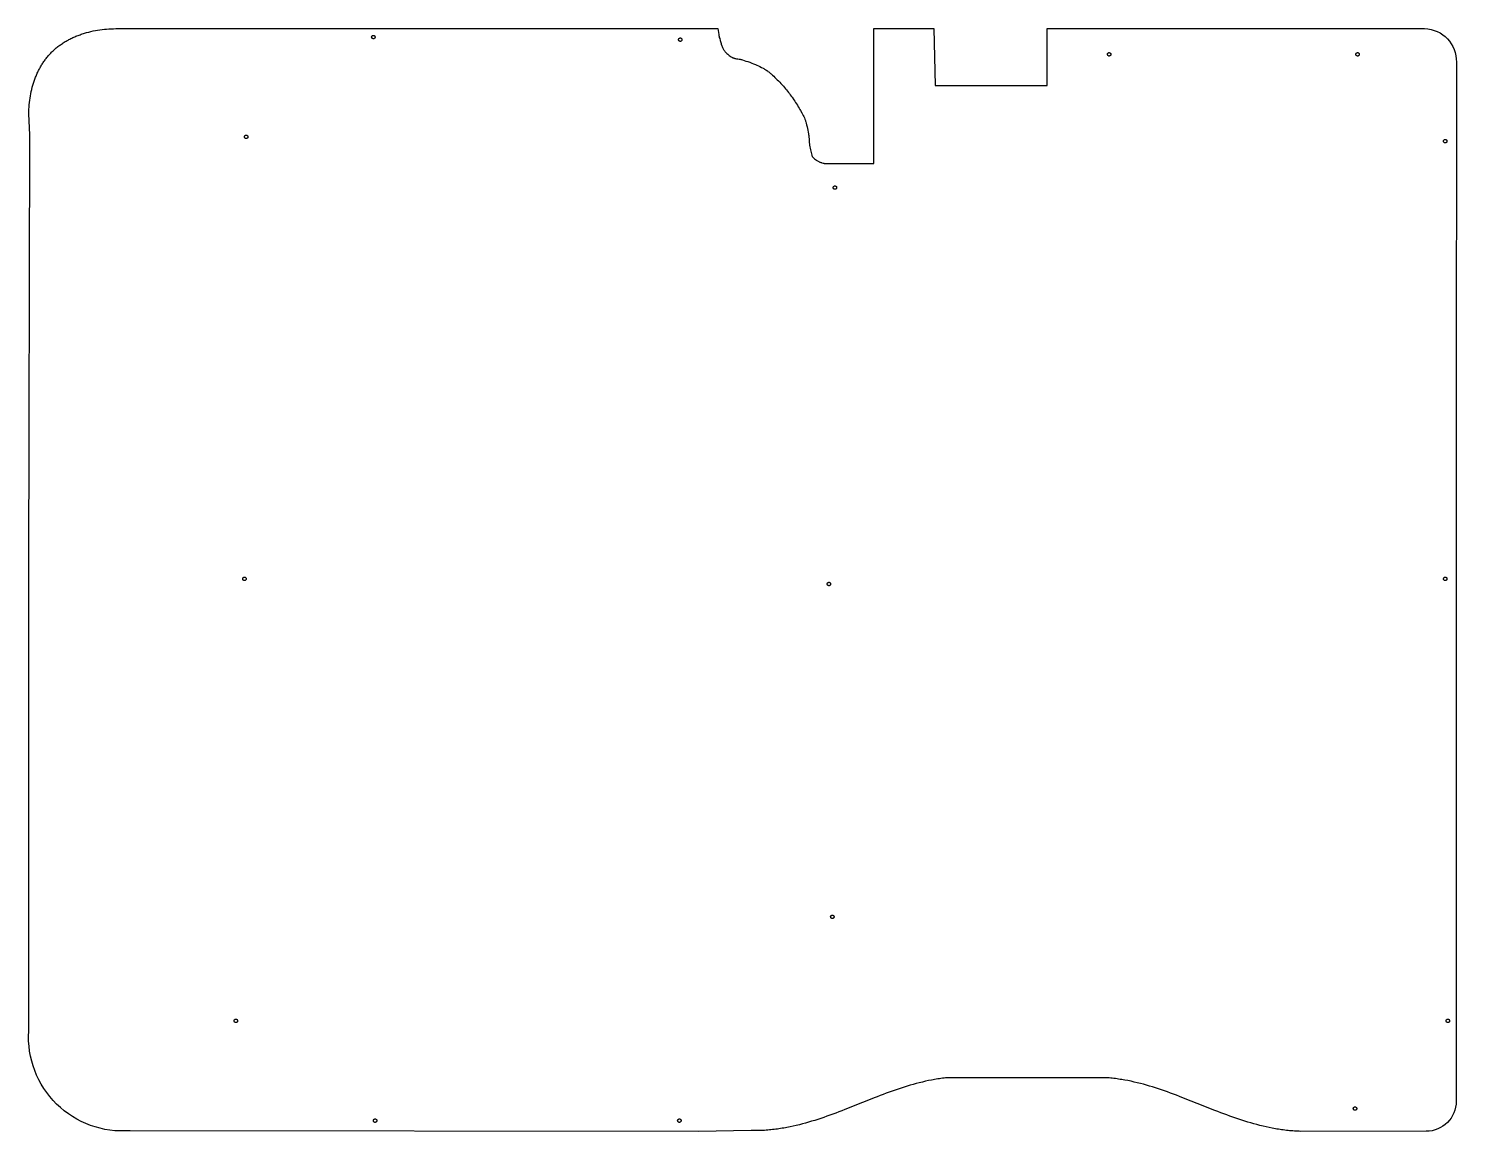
# Model space of a CAD drawing. Extents: x 51 to 7825, y -8 to 7597.
# Drawn here: x 192 to 1854, y 3286 to 4568 of the extents above; entities that cross this region are included whole.
import ezdxf

# ---------------------------------------------------------------- set-up
doc = ezdxf.new("R2010")
doc.units = 0
doc.layers.add('Default Layer', color=1, linetype='CONTINUOUS')

msp = doc.modelspace()

# ---------------------------------------------------------------- linework, layer by layer
at = {"layer": 'Default Layer'}
msp.add_lwpolyline([(296.5, 4568.4), (645.3, 4568.4), (994.2, 4568.4), (994.5, 4566.1), (994.9, 4563.8), (995.3, 4561.5), (995.5, 4560.4), (995.8, 4559.2), (996, 4558.1), (996.4, 4556.9), (997, 4554.5), (997.7, 4552.2), (998, 4551.2), (998.3, 4550.3), (999, 4548.5), (999.3, 4547.5), (999.7, 4546.6), (1000, 4545.8), (1000.4, 4544.9), (1000.7, 4544.2), (1001.1, 4543.6), (1001.5, 4543), (1001.9, 4542.5), (1002.3, 4542), (1002.7, 4541.5), (1003.2, 4541), (1003.7, 4540.5), (1004.7, 4539.6), (1005.9, 4538.5), (1006.7, 4537.8), (1007.6, 4537.1), (1008.5, 4536.4), (1009.4, 4535.7), (1009.9, 4535.4), (1010.4, 4535.1), (1010.9, 4534.9), (1011.4, 4534.7), (1011.8, 4534.4), (1012.4, 4534.3), (1012.9, 4534.1), (1013.5, 4533.9), (1014.2, 4533.8), (1014.8, 4533.7), (1016.1, 4533.4), (1017.5, 4533.2), (1018.9, 4533), (1020.3, 4532.7), (1020.9, 4532.6), (1021.6, 4532.4), (1023, 4532), (1024.8, 4531.4), (1026.9, 4530.7), (1029.2, 4530), (1031.5, 4529.2), (1033.8, 4528.3), (1035.9, 4527.5), (1036.9, 4527.1), (1037.9, 4526.7), (1039.7, 4525.9), (1041.5, 4525), (1043.3, 4524.2), (1045.1, 4523.3), (1046.9, 4522.3), (1047.7, 4521.8), (1048.6, 4521.3), (1049.4, 4520.8), (1050.2, 4520.3), (1051.1, 4519.8), (1051.9, 4519.2), (1052.6, 4518.6), (1053.4, 4518.1), (1054.2, 4517.5), (1054.9, 4516.9), (1055.7, 4516.2), (1056.4, 4515.6), (1057.8, 4514.3), (1059.3, 4513), (1060.6, 4511.6), (1063.4, 4508.9), (1064.8, 4507.5), (1066.2, 4506), (1067.7, 4504.5), (1069.1, 4503), (1070.5, 4501.4), (1071.8, 4499.9), (1073.1, 4498.4), (1074.3, 4497), (1075.4, 4495.6), (1076.5, 4494.2), (1077.6, 4492.8), (1078.6, 4491.4), (1079.7, 4490), (1080.7, 4488.5), (1082.7, 4485.6), (1083.7, 4484.1), (1084.8, 4482.5), (1085.8, 4480.9), (1086.9, 4479.3), (1087.9, 4477.6), (1088.9, 4476), (1089.8, 4474.5), (1090.6, 4473), (1092.1, 4470.3), (1092.9, 4468.9), (1093.6, 4467.5), (1094.3, 4466), (1094.9, 4464.6), (1095.5, 4463.1), (1095.8, 4462.4), (1096.1, 4461.7), (1096.3, 4460.9), (1096.6, 4460.1), (1097.1, 4458.3), (1097.6, 4456.3), (1098.1, 4454.3), (1098.6, 4452.2), (1099, 4450.1), (1099.4, 4448.1), (1099.7, 4446.1), (1099.9, 4445.1), (1100, 4444.2), (1100.1, 4443.1), (1100.2, 4442.1), (1100.4, 4440.1), (1100.6, 4438), (1100.7, 4436), (1100.9, 4434.1), (1100.9, 4433.2), (1101, 4432.3), (1101.1, 4431.5), (1101.3, 4430.8), (1101.6, 4429.3), (1101.9, 4427.6), (1102.3, 4425.9), (1102.7, 4424.2), (1103.2, 4422.6), (1103.6, 4421.2), (1103.8, 4420.7), (1104, 4420.1), (1104.1, 4419.7), (1104.3, 4419.4), (1104.5, 4419.2), (1104.6, 4418.9), (1105, 4418.5), (1105.5, 4418.1), (1105.9, 4417.7), (1106.4, 4417.3), (1106.9, 4416.9), (1107.9, 4416.2), (1109, 4415.4), (1109.6, 4415), (1110.2, 4414.6), (1110.9, 4414.2), (1111.6, 4413.8), (1112.2, 4413.5), (1112.8, 4413.2), (1113.5, 4412.9), (1114.1, 4412.7), (1114.8, 4412.5), (1115.4, 4412.4), (1116.7, 4412), (1117.4, 4411.9), (1118.1, 4411.7), (1175.7, 4411.7), (1175.8, 4568.4), (1245.5, 4568.4), (1247, 4502.3), (1377.3, 4502.3), (1377.4, 4568.4), (1816.4, 4568.4, -0.41404), (1853.5, 4529.2), (1853.3, 4115.4), (1853.3, 3700.7), (1853.3, 3321.1, -0.414155), (1818.3, 3286.1), (1672.6, 3286), (1670.7, 3286.1), (1668.8, 3286.2), (1666.9, 3286.3), (1665, 3286.4), (1663.2, 3286.5), (1661.3, 3286.6), (1659.4, 3286.8), (1657.6, 3287), (1655.7, 3287.2), (1653.9, 3287.4), (1652.1, 3287.6), (1650.2, 3287.9), (1648.4, 3288.1), (1646.6, 3288.4), (1644.7, 3288.7), (1642.9, 3289), (1641.1, 3289.3), (1639.3, 3289.7), (1635.7, 3290.4), (1632.1, 3291.2), (1628.5, 3292), (1624.9, 3292.9), (1621.3, 3293.8), (1617.8, 3294.8), (1614.3, 3295.8), (1610.7, 3296.8), (1607.2, 3297.9), (1603.7, 3299), (1600.2, 3300.2), (1596.7, 3301.4), (1593.3, 3302.6), (1589.8, 3303.8), (1586.3, 3305.1), (1582.8, 3306.4), (1579.4, 3307.7), (1575.9, 3309), (1572.5, 3310.4), (1565.6, 3313.1), (1558.7, 3315.8), (1545, 3321.3), (1538.1, 3324), (1531.2, 3326.7), (1527.7, 3328), (1524.3, 3329.3), (1520.8, 3330.6), (1517.4, 3331.8), (1513.9, 3333.1), (1510.4, 3334.3), (1506.9, 3335.4), (1503.4, 3336.6), (1499.9, 3337.7), (1496.4, 3338.7), (1492.8, 3339.8), (1489.3, 3340.7), (1485.8, 3341.7), (1482.2, 3342.6), (1478.6, 3343.4), (1475, 3344.2), (1471.4, 3345), (1467.8, 3345.6), (1466, 3346), (1464.2, 3346.3), (1462.3, 3346.5), (1460.5, 3346.8), (1458.7, 3347.1), (1456.8, 3347.3), (1455, 3347.5), (1453.2, 3347.8), (1451.3, 3347.9), (1449.5, 3348.1), (1447.6, 3348.3), (1445.7, 3348.4), (1261.2, 3348.3), (1259.3, 3348.2), (1257.5, 3347.9), (1255.6, 3347.7), (1253.8, 3347.5), (1252, 3347.2), (1250.2, 3346.9), (1248.4, 3346.7), (1246.5, 3346.3), (1244.7, 3346), (1242.9, 3345.7), (1239.3, 3345), (1235.7, 3344.2), (1232.2, 3343.4), (1228.6, 3342.5), (1225.1, 3341.6), (1221.5, 3340.6), (1218, 3339.6), (1214.5, 3338.6), (1211, 3337.5), (1207.5, 3336.3), (1204, 3335.2), (1200.5, 3334), (1197.1, 3332.8), (1193.6, 3331.5), (1190.1, 3330.3), (1186.7, 3329), (1183.2, 3327.7), (1179.8, 3326.3), (1176.3, 3325), (1169.4, 3322.3), (1162.6, 3319.5), (1155.7, 3316.8), (1148.8, 3314), (1141.9, 3311.3), (1138.4, 3309.9), (1135, 3308.6), (1131.5, 3307.3), (1128, 3306), (1124.5, 3304.7), (1121, 3303.5), (1117.5, 3302.3), (1114, 3301.1), (1110.5, 3299.9), (1107, 3298.8), (1103.4, 3297.7), (1099.9, 3296.6), (1096.3, 3295.6), (1092.7, 3294.6), (1089.1, 3293.7), (1085.5, 3292.8), (1081.9, 3292), (1078.3, 3291.2), (1074.6, 3290.5), (1072.8, 3290.2), (1070.9, 3289.9), (1069.1, 3289.6), (1067.2, 3289.3), (1065.4, 3289), (1063.5, 3288.7), (1061.7, 3288.5), (1059.8, 3288.2), (1057.9, 3288), (1056.1, 3287.8), (1054.2, 3287.7), (1052.3, 3287.5), (1050.4, 3287.4), (1048.5, 3287.2), (1046.6, 3287.1), (1044.7, 3287), (1042.8, 3287), (1040.8, 3286.9), (1038.9, 3286.9), (1037, 3286.9), (1035, 3286.9), (1033.1, 3286.9), (971.6, 3285.9), (310.6, 3286.8, -0.458036), (192.6, 3402.7), (192.6, 3936.1), (193.7, 4444.9), (192.6, 4469.2), (192.7, 4471.9), (192.8, 4474.6), (192.9, 4477.2), (193.2, 4479.8), (193.4, 4482.4), (193.7, 4485), (194.1, 4487.6), (194.5, 4490.2), (195, 4492.7), (195.5, 4495.2), (196.1, 4497.7), (196.7, 4500.1), (197.4, 4502.6), (198.1, 4505), (198.9, 4507.3), (199.7, 4509.7), (200.6, 4512), (201.1, 4513.1), (201.5, 4514.2), (202, 4515.4), (202.5, 4516.5), (203, 4517.6), (203.5, 4518.7), (204.1, 4519.8), (204.6, 4520.8), (205.2, 4521.9), (205.8, 4522.9), (206.4, 4524), (207, 4525), (207.6, 4526.1), (208.2, 4527.1), (208.8, 4528.1), (209.5, 4529.1), (210.1, 4530), (210.8, 4531), (211.5, 4532), (212.2, 4532.9), (212.9, 4533.8), (213.7, 4534.8), (214.4, 4535.7), (215.2, 4536.6), (215.9, 4537.5), (216.7, 4538.3), (217.5, 4539.2), (218.3, 4540), (219.1, 4540.9), (219.9, 4541.7), (220.9, 4542.6), (221.8, 4543.4), (222.7, 4544.2), (223.7, 4545.1), (224.6, 4545.9), (225.6, 4546.7), (226.6, 4547.5), (227.6, 4548.2), (228.6, 4549), (229.6, 4549.7), (230.7, 4550.4), (231.7, 4551.1), (232.8, 4551.8), (233.9, 4552.5), (235, 4553.2), (236, 4553.8), (237.2, 4554.4), (238.3, 4555), (239.4, 4555.7), (240.5, 4556.2), (241.7, 4556.8), (242.8, 4557.4), (244, 4557.9), (245.2, 4558.4), (246.3, 4559), (247.5, 4559.5), (248.7, 4560), (249.9, 4560.4), (251.2, 4560.9), (252.4, 4561.3), (253.6, 4561.8), (254.8, 4562.2), (256.1, 4562.6), (257.3, 4563), (258.6, 4563.4), (259.8, 4563.7), (262.4, 4564.4), (264.9, 4565), (267.5, 4565.6), (270.1, 4566.1), (272.7, 4566.6), (275.3, 4567), (277.9, 4567.3), (280.6, 4567.6), (283.2, 4567.9), (285.9, 4568.1), (288.5, 4568.2), (291.2, 4568.3), (293.8, 4568.4), (296.5, 4568.4)], format="xyb", close=True, dxfattribs=at)
for points in [[(595.5, 4558.5), (595.5, 4558.3), (595.5, 4558.1), (595.4, 4557.9), (595.4, 4557.7), (595.3, 4557.5), (595.2, 4557.4), (595.1, 4557.2), (594.9, 4557.1), (594.8, 4557), (594.6, 4556.8), (594.5, 4556.7), (594.3, 4556.7), (594.1, 4556.6), (593.9, 4556.5), (593.7, 4556.5), (593.5, 4556.5), (593.3, 4556.5), (593.1, 4556.5), (592.9, 4556.6), (592.7, 4556.7), (592.6, 4556.7), (592.4, 4556.8), (592.2, 4557), (592.1, 4557.1), (592, 4557.2), (591.9, 4557.4), (591.8, 4557.5), (591.7, 4557.7), (591.6, 4557.9), (591.6, 4558.1), (591.5, 4558.3), (591.5, 4558.5), (591.5, 4558.7), (591.6, 4558.9), (591.6, 4559.1), (591.7, 4559.3), (591.8, 4559.4), (591.9, 4559.6), (592, 4559.8), (592.1, 4559.9), (592.2, 4560), (592.4, 4560.2), (592.6, 4560.3), (592.7, 4560.3), (592.9, 4560.4), (593.1, 4560.5), (593.3, 4560.5), (593.5, 4560.5), (593.7, 4560.5), (593.9, 4560.5), (594.1, 4560.4), (594.3, 4560.3), (594.5, 4560.3), (594.6, 4560.2), (594.8, 4560), (594.9, 4559.9), (595.1, 4559.8), (595.2, 4559.6), (595.3, 4559.4), (595.4, 4559.3), (595.4, 4559.1), (595.5, 4558.9), (595.5, 4558.7), (595.5, 4558.5)], [(952.5, 4555.5), (952.5, 4555.3), (952.5, 4555.1), (952.4, 4554.9), (952.4, 4554.7), (952.3, 4554.5), (952.2, 4554.4), (952.1, 4554.2), (951.9, 4554.1), (951.8, 4554), (951.6, 4553.8), (951.5, 4553.7), (951.3, 4553.7), (951.1, 4553.6), (950.9, 4553.5), (950.7, 4553.5), (950.5, 4553.5), (950.3, 4553.5), (950.1, 4553.5), (949.9, 4553.6), (949.7, 4553.7), (949.6, 4553.7), (949.4, 4553.8), (949.2, 4554), (949.1, 4554.1), (949, 4554.2), (948.9, 4554.4), (948.8, 4554.5), (948.7, 4554.7), (948.6, 4554.9), (948.6, 4555.1), (948.5, 4555.3), (948.5, 4555.5), (948.5, 4555.7), (948.6, 4555.9), (948.6, 4556.1), (948.7, 4556.3), (948.8, 4556.4), (948.9, 4556.6), (949, 4556.8), (949.1, 4556.9), (949.2, 4557), (949.4, 4557.2), (949.6, 4557.3), (949.7, 4557.3), (949.9, 4557.4), (950.1, 4557.5), (950.3, 4557.5), (950.5, 4557.5), (950.7, 4557.5), (950.9, 4557.5), (951.1, 4557.4), (951.3, 4557.3), (951.5, 4557.3), (951.6, 4557.2), (951.8, 4557), (951.9, 4556.9), (952.1, 4556.8), (952.2, 4556.6), (952.3, 4556.4), (952.4, 4556.3), (952.4, 4556.1), (952.5, 4555.9), (952.5, 4555.7), (952.5, 4555.5)], [(1451.5, 4538.5), (1451.5, 4538.3), (1451.5, 4538.1), (1451.4, 4537.9), (1451.4, 4537.7), (1451.3, 4537.5), (1451.2, 4537.4), (1451.1, 4537.2), (1450.9, 4537.1), (1450.8, 4537), (1450.6, 4536.8), (1450.5, 4536.7), (1450.3, 4536.7), (1450.1, 4536.6), (1449.9, 4536.5), (1449.7, 4536.5), (1449.5, 4536.5), (1449.3, 4536.5), (1449.1, 4536.5), (1448.9, 4536.6), (1448.7, 4536.7), (1448.6, 4536.7), (1448.4, 4536.8), (1448.2, 4537), (1448.1, 4537.1), (1448, 4537.2), (1447.9, 4537.4), (1447.8, 4537.5), (1447.7, 4537.7), (1447.6, 4537.9), (1447.6, 4538.1), (1447.5, 4538.3), (1447.5, 4538.5), (1447.5, 4538.7), (1447.6, 4538.9), (1447.6, 4539.1), (1447.7, 4539.3), (1447.8, 4539.4), (1447.9, 4539.6), (1448, 4539.8), (1448.1, 4539.9), (1448.2, 4540), (1448.4, 4540.2), (1448.6, 4540.3), (1448.7, 4540.3), (1448.9, 4540.4), (1449.1, 4540.5), (1449.3, 4540.5), (1449.5, 4540.5), (1449.7, 4540.5), (1449.9, 4540.5), (1450.1, 4540.4), (1450.3, 4540.3), (1450.5, 4540.3), (1450.6, 4540.2), (1450.8, 4540), (1450.9, 4539.9), (1451.1, 4539.8), (1451.2, 4539.6), (1451.3, 4539.4), (1451.4, 4539.3), (1451.4, 4539.1), (1451.5, 4538.9), (1451.5, 4538.7), (1451.5, 4538.5)], [(1740.5, 4538.5), (1740.5, 4538.3), (1740.5, 4538.1), (1740.4, 4537.9), (1740.4, 4537.7), (1740.3, 4537.5), (1740.2, 4537.4), (1740.1, 4537.2), (1739.9, 4537.1), (1739.8, 4537), (1739.6, 4536.8), (1739.5, 4536.7), (1739.3, 4536.7), (1739.1, 4536.6), (1738.9, 4536.5), (1738.7, 4536.5), (1738.5, 4536.5), (1738.3, 4536.5), (1738.1, 4536.5), (1737.9, 4536.6), (1737.7, 4536.7), (1737.6, 4536.7), (1737.4, 4536.8), (1737.2, 4537), (1737.1, 4537.1), (1737, 4537.2), (1736.9, 4537.4), (1736.8, 4537.5), (1736.7, 4537.7), (1736.6, 4537.9), (1736.6, 4538.1), (1736.5, 4538.3), (1736.5, 4538.5), (1736.5, 4538.7), (1736.6, 4538.9), (1736.6, 4539.1), (1736.7, 4539.3), (1736.8, 4539.4), (1736.9, 4539.6), (1737, 4539.8), (1737.1, 4539.9), (1737.2, 4540), (1737.4, 4540.2), (1737.6, 4540.3), (1737.7, 4540.3), (1737.9, 4540.4), (1738.1, 4540.5), (1738.3, 4540.5), (1738.5, 4540.5), (1738.7, 4540.5), (1738.9, 4540.5), (1739.1, 4540.4), (1739.3, 4540.3), (1739.5, 4540.3), (1739.6, 4540.2), (1739.8, 4540), (1739.9, 4539.9), (1740.1, 4539.8), (1740.2, 4539.6), (1740.3, 4539.4), (1740.4, 4539.3), (1740.4, 4539.1), (1740.5, 4538.9), (1740.5, 4538.7), (1740.5, 4538.5)], [(447.5, 4442.5), (447.5, 4442.3), (447.5, 4442.1), (447.4, 4441.9), (447.4, 4441.7), (447.3, 4441.5), (447.2, 4441.4), (447.1, 4441.2), (446.9, 4441.1), (446.8, 4441), (446.6, 4440.8), (446.5, 4440.7), (446.3, 4440.7), (446.1, 4440.6), (445.9, 4440.5), (445.7, 4440.5), (445.5, 4440.5), (445.3, 4440.5), (445.1, 4440.5), (444.9, 4440.6), (444.7, 4440.7), (444.6, 4440.7), (444.4, 4440.8), (444.2, 4441), (444.1, 4441.1), (444, 4441.2), (443.9, 4441.4), (443.8, 4441.5), (443.7, 4441.7), (443.6, 4441.9), (443.6, 4442.1), (443.5, 4442.3), (443.5, 4442.5), (443.5, 4442.7), (443.6, 4442.9), (443.6, 4443.1), (443.7, 4443.3), (443.8, 4443.4), (443.9, 4443.6), (444, 4443.8), (444.1, 4443.9), (444.2, 4444), (444.4, 4444.2), (444.6, 4444.3), (444.7, 4444.3), (444.9, 4444.4), (445.1, 4444.5), (445.3, 4444.5), (445.5, 4444.5), (445.7, 4444.5), (445.9, 4444.5), (446.1, 4444.4), (446.3, 4444.3), (446.5, 4444.3), (446.6, 4444.2), (446.8, 4444), (446.9, 4443.9), (447.1, 4443.8), (447.2, 4443.6), (447.3, 4443.4), (447.4, 4443.3), (447.4, 4443.1), (447.5, 4442.9), (447.5, 4442.7), (447.5, 4442.5)], [(1842.5, 4437.5), (1842.5, 4437.3), (1842.5, 4437.1), (1842.4, 4436.9), (1842.4, 4436.7), (1842.3, 4436.5), (1842.2, 4436.4), (1842.1, 4436.2), (1841.9, 4436.1), (1841.8, 4436), (1841.6, 4435.8), (1841.5, 4435.7), (1841.3, 4435.7), (1841.1, 4435.6), (1840.9, 4435.5), (1840.7, 4435.5), (1840.5, 4435.5), (1840.3, 4435.5), (1840.1, 4435.5), (1839.9, 4435.6), (1839.7, 4435.7), (1839.6, 4435.7), (1839.4, 4435.8), (1839.2, 4436), (1839.1, 4436.1), (1839, 4436.2), (1838.9, 4436.4), (1838.8, 4436.5), (1838.7, 4436.7), (1838.6, 4436.9), (1838.6, 4437.1), (1838.5, 4437.3), (1838.5, 4437.5), (1838.5, 4437.7), (1838.6, 4437.9), (1838.6, 4438.1), (1838.7, 4438.3), (1838.8, 4438.4), (1838.9, 4438.6), (1839, 4438.8), (1839.1, 4438.9), (1839.2, 4439), (1839.4, 4439.2), (1839.6, 4439.3), (1839.7, 4439.3), (1839.9, 4439.4), (1840.1, 4439.5), (1840.3, 4439.5), (1840.5, 4439.5), (1840.7, 4439.5), (1840.9, 4439.5), (1841.1, 4439.4), (1841.3, 4439.3), (1841.5, 4439.3), (1841.6, 4439.2), (1841.8, 4439), (1841.9, 4438.9), (1842.1, 4438.8), (1842.2, 4438.6), (1842.3, 4438.4), (1842.4, 4438.3), (1842.4, 4438.1), (1842.5, 4437.9), (1842.5, 4437.7), (1842.5, 4437.5)], [(1132.5, 4383.5), (1132.5, 4383.3), (1132.5, 4383.1), (1132.4, 4382.9), (1132.4, 4382.7), (1132.3, 4382.5), (1132.2, 4382.4), (1132.1, 4382.2), (1131.9, 4382.1), (1131.8, 4382), (1131.6, 4381.8), (1131.5, 4381.7), (1131.3, 4381.7), (1131.1, 4381.6), (1130.9, 4381.5), (1130.7, 4381.5), (1130.5, 4381.5), (1130.3, 4381.5), (1130.1, 4381.5), (1129.9, 4381.6), (1129.7, 4381.7), (1129.6, 4381.7), (1129.4, 4381.8), (1129.2, 4382), (1129.1, 4382.1), (1129, 4382.2), (1128.9, 4382.4), (1128.8, 4382.5), (1128.7, 4382.7), (1128.6, 4382.9), (1128.6, 4383.1), (1128.5, 4383.3), (1128.5, 4383.5), (1128.5, 4383.7), (1128.6, 4383.9), (1128.6, 4384.1), (1128.7, 4384.3), (1128.8, 4384.4), (1128.9, 4384.6), (1129, 4384.8), (1129.1, 4384.9), (1129.2, 4385), (1129.4, 4385.2), (1129.6, 4385.3), (1129.7, 4385.3), (1129.9, 4385.4), (1130.1, 4385.5), (1130.3, 4385.5), (1130.5, 4385.5), (1130.7, 4385.5), (1130.9, 4385.5), (1131.1, 4385.4), (1131.3, 4385.3), (1131.5, 4385.3), (1131.6, 4385.2), (1131.8, 4385), (1131.9, 4384.9), (1132.1, 4384.8), (1132.2, 4384.6), (1132.3, 4384.4), (1132.4, 4384.3), (1132.4, 4384.1), (1132.5, 4383.9), (1132.5, 4383.7), (1132.5, 4383.5)], [(445.5, 3928.5), (445.5, 3928.3), (445.5, 3928.1), (445.4, 3927.9), (445.4, 3927.7), (445.3, 3927.5), (445.2, 3927.4), (445.1, 3927.2), (444.9, 3927.1), (444.8, 3927), (444.6, 3926.8), (444.5, 3926.7), (444.3, 3926.7), (444.1, 3926.6), (443.9, 3926.5), (443.7, 3926.5), (443.5, 3926.5), (443.3, 3926.5), (443.1, 3926.5), (442.9, 3926.6), (442.7, 3926.7), (442.6, 3926.7), (442.4, 3926.8), (442.2, 3927), (442.1, 3927.1), (442, 3927.2), (441.9, 3927.4), (441.8, 3927.5), (441.7, 3927.7), (441.6, 3927.9), (441.6, 3928.1), (441.5, 3928.3), (441.5, 3928.5), (441.5, 3928.7), (441.6, 3928.9), (441.6, 3929.1), (441.7, 3929.3), (441.8, 3929.4), (441.9, 3929.6), (442, 3929.8), (442.1, 3929.9), (442.2, 3930), (442.4, 3930.2), (442.6, 3930.3), (442.7, 3930.3), (442.9, 3930.4), (443.1, 3930.5), (443.3, 3930.5), (443.5, 3930.5), (443.7, 3930.5), (443.9, 3930.5), (444.1, 3930.4), (444.3, 3930.3), (444.5, 3930.3), (444.6, 3930.2), (444.8, 3930), (444.9, 3929.9), (445.1, 3929.8), (445.2, 3929.6), (445.3, 3929.4), (445.4, 3929.3), (445.4, 3929.1), (445.5, 3928.9), (445.5, 3928.7), (445.5, 3928.5)], [(1125.5, 3922.5), (1125.5, 3922.3), (1125.5, 3922.1), (1125.4, 3921.9), (1125.4, 3921.7), (1125.3, 3921.5), (1125.2, 3921.4), (1125.1, 3921.2), (1124.9, 3921.1), (1124.8, 3921), (1124.6, 3920.8), (1124.5, 3920.7), (1124.3, 3920.7), (1124.1, 3920.6), (1123.9, 3920.5), (1123.7, 3920.5), (1123.5, 3920.5), (1123.3, 3920.5), (1123.1, 3920.5), (1122.9, 3920.6), (1122.7, 3920.7), (1122.6, 3920.7), (1122.4, 3920.8), (1122.2, 3921), (1122.1, 3921.1), (1122, 3921.2), (1121.9, 3921.4), (1121.8, 3921.5), (1121.7, 3921.7), (1121.6, 3921.9), (1121.6, 3922.1), (1121.5, 3922.3), (1121.5, 3922.5), (1121.5, 3922.7), (1121.6, 3922.9), (1121.6, 3923.1), (1121.7, 3923.3), (1121.8, 3923.4), (1121.9, 3923.6), (1122, 3923.8), (1122.1, 3923.9), (1122.2, 3924), (1122.4, 3924.2), (1122.6, 3924.3), (1122.7, 3924.3), (1122.9, 3924.4), (1123.1, 3924.5), (1123.3, 3924.5), (1123.5, 3924.5), (1123.7, 3924.5), (1123.9, 3924.5), (1124.1, 3924.4), (1124.3, 3924.3), (1124.5, 3924.3), (1124.6, 3924.2), (1124.8, 3924), (1124.9, 3923.9), (1125.1, 3923.8), (1125.2, 3923.6), (1125.3, 3923.4), (1125.4, 3923.3), (1125.4, 3923.1), (1125.5, 3922.9), (1125.5, 3922.7), (1125.5, 3922.5)], [(1842.5, 3928.5), (1842.5, 3928.3), (1842.5, 3928.1), (1842.4, 3927.9), (1842.4, 3927.7), (1842.3, 3927.5), (1842.2, 3927.4), (1842.1, 3927.2), (1841.9, 3927.1), (1841.8, 3927), (1841.6, 3926.8), (1841.5, 3926.7), (1841.3, 3926.7), (1841.1, 3926.6), (1840.9, 3926.5), (1840.7, 3926.5), (1840.5, 3926.5), (1840.3, 3926.5), (1840.1, 3926.5), (1839.9, 3926.6), (1839.7, 3926.7), (1839.6, 3926.7), (1839.4, 3926.8), (1839.2, 3927), (1839.1, 3927.1), (1839, 3927.2), (1838.9, 3927.4), (1838.8, 3927.5), (1838.7, 3927.7), (1838.6, 3927.9), (1838.6, 3928.1), (1838.5, 3928.3), (1838.5, 3928.5), (1838.5, 3928.7), (1838.6, 3928.9), (1838.6, 3929.1), (1838.7, 3929.3), (1838.8, 3929.4), (1838.9, 3929.6), (1839, 3929.8), (1839.1, 3929.9), (1839.2, 3930), (1839.4, 3930.2), (1839.6, 3930.3), (1839.7, 3930.3), (1839.9, 3930.4), (1840.1, 3930.5), (1840.3, 3930.5), (1840.5, 3930.5), (1840.7, 3930.5), (1840.9, 3930.5), (1841.1, 3930.4), (1841.3, 3930.3), (1841.5, 3930.3), (1841.6, 3930.2), (1841.8, 3930), (1841.9, 3929.9), (1842.1, 3929.8), (1842.2, 3929.6), (1842.3, 3929.4), (1842.4, 3929.3), (1842.4, 3929.1), (1842.5, 3928.9), (1842.5, 3928.7), (1842.5, 3928.5)], [(1129.5, 3535.5), (1129.5, 3535.3), (1129.5, 3535.1), (1129.4, 3534.9), (1129.4, 3534.7), (1129.3, 3534.5), (1129.2, 3534.4), (1129.1, 3534.2), (1128.9, 3534.1), (1128.8, 3534), (1128.6, 3533.8), (1128.5, 3533.7), (1128.3, 3533.7), (1128.1, 3533.6), (1127.9, 3533.5), (1127.7, 3533.5), (1127.5, 3533.5), (1127.3, 3533.5), (1127.1, 3533.5), (1126.9, 3533.6), (1126.7, 3533.7), (1126.6, 3533.7), (1126.4, 3533.8), (1126.2, 3534), (1126.1, 3534.1), (1126, 3534.2), (1125.9, 3534.4), (1125.8, 3534.5), (1125.7, 3534.7), (1125.6, 3534.9), (1125.6, 3535.1), (1125.5, 3535.3), (1125.5, 3535.5), (1125.5, 3535.7), (1125.6, 3535.9), (1125.6, 3536.1), (1125.7, 3536.3), (1125.8, 3536.4), (1125.9, 3536.6), (1126, 3536.8), (1126.1, 3536.9), (1126.2, 3537), (1126.4, 3537.2), (1126.6, 3537.3), (1126.7, 3537.3), (1126.9, 3537.4), (1127.1, 3537.5), (1127.3, 3537.5), (1127.5, 3537.5), (1127.7, 3537.5), (1127.9, 3537.5), (1128.1, 3537.4), (1128.3, 3537.3), (1128.5, 3537.3), (1128.6, 3537.2), (1128.8, 3537), (1128.9, 3536.9), (1129.1, 3536.8), (1129.2, 3536.6), (1129.3, 3536.4), (1129.4, 3536.3), (1129.4, 3536.1), (1129.5, 3535.9), (1129.5, 3535.7), (1129.5, 3535.5)], [(435.5, 3414.5), (435.5, 3414.3), (435.5, 3414.1), (435.4, 3413.9), (435.4, 3413.7), (435.3, 3413.5), (435.2, 3413.4), (435.1, 3413.2), (434.9, 3413.1), (434.8, 3413), (434.6, 3412.8), (434.5, 3412.7), (434.3, 3412.7), (434.1, 3412.6), (433.9, 3412.5), (433.7, 3412.5), (433.5, 3412.5), (433.3, 3412.5), (433.1, 3412.5), (432.9, 3412.6), (432.7, 3412.7), (432.6, 3412.7), (432.4, 3412.8), (432.2, 3413), (432.1, 3413.1), (432, 3413.2), (431.9, 3413.4), (431.8, 3413.5), (431.7, 3413.7), (431.6, 3413.9), (431.6, 3414.1), (431.5, 3414.3), (431.5, 3414.5), (431.5, 3414.7), (431.6, 3414.9), (431.6, 3415.1), (431.7, 3415.3), (431.8, 3415.4), (431.9, 3415.6), (432, 3415.8), (432.1, 3415.9), (432.2, 3416), (432.4, 3416.2), (432.6, 3416.3), (432.7, 3416.3), (432.9, 3416.4), (433.1, 3416.5), (433.3, 3416.5), (433.5, 3416.5), (433.7, 3416.5), (433.9, 3416.5), (434.1, 3416.4), (434.3, 3416.3), (434.5, 3416.3), (434.6, 3416.2), (434.8, 3416), (434.9, 3415.9), (435.1, 3415.8), (435.2, 3415.6), (435.3, 3415.4), (435.4, 3415.3), (435.4, 3415.1), (435.5, 3414.9), (435.5, 3414.7), (435.5, 3414.5)], [(1845.5, 3414.5), (1845.5, 3414.3), (1845.5, 3414.1), (1845.4, 3413.9), (1845.4, 3413.7), (1845.3, 3413.5), (1845.2, 3413.4), (1845.1, 3413.2), (1844.9, 3413.1), (1844.8, 3413), (1844.6, 3412.8), (1844.5, 3412.7), (1844.3, 3412.7), (1844.1, 3412.6), (1843.9, 3412.5), (1843.7, 3412.5), (1843.5, 3412.5), (1843.3, 3412.5), (1843.1, 3412.5), (1842.9, 3412.6), (1842.7, 3412.7), (1842.6, 3412.7), (1842.4, 3412.8), (1842.2, 3413), (1842.1, 3413.1), (1842, 3413.2), (1841.9, 3413.4), (1841.8, 3413.5), (1841.7, 3413.7), (1841.6, 3413.9), (1841.6, 3414.1), (1841.5, 3414.3), (1841.5, 3414.5), (1841.5, 3414.7), (1841.6, 3414.9), (1841.6, 3415.1), (1841.7, 3415.3), (1841.8, 3415.4), (1841.9, 3415.6), (1842, 3415.8), (1842.1, 3415.9), (1842.2, 3416), (1842.4, 3416.2), (1842.6, 3416.3), (1842.7, 3416.3), (1842.9, 3416.4), (1843.1, 3416.5), (1843.3, 3416.5), (1843.5, 3416.5), (1843.7, 3416.5), (1843.9, 3416.5), (1844.1, 3416.4), (1844.3, 3416.3), (1844.5, 3416.3), (1844.6, 3416.2), (1844.8, 3416), (1844.9, 3415.9), (1845.1, 3415.8), (1845.2, 3415.6), (1845.3, 3415.4), (1845.4, 3415.3), (1845.4, 3415.1), (1845.5, 3414.9), (1845.5, 3414.7), (1845.5, 3414.5)], [(1737.5, 3312.5), (1737.5, 3312.3), (1737.5, 3312.1), (1737.4, 3311.9), (1737.4, 3311.7), (1737.3, 3311.5), (1737.2, 3311.4), (1737.1, 3311.2), (1736.9, 3311.1), (1736.8, 3311), (1736.6, 3310.8), (1736.5, 3310.7), (1736.3, 3310.7), (1736.1, 3310.6), (1735.9, 3310.5), (1735.7, 3310.5), (1735.5, 3310.5), (1735.3, 3310.5), (1735.1, 3310.5), (1734.9, 3310.6), (1734.7, 3310.7), (1734.6, 3310.7), (1734.4, 3310.8), (1734.2, 3311), (1734.1, 3311.1), (1734, 3311.2), (1733.9, 3311.4), (1733.8, 3311.5), (1733.7, 3311.7), (1733.6, 3311.9), (1733.6, 3312.1), (1733.5, 3312.3), (1733.5, 3312.5), (1733.5, 3312.7), (1733.6, 3312.9), (1733.6, 3313.1), (1733.7, 3313.3), (1733.8, 3313.4), (1733.9, 3313.6), (1734, 3313.8), (1734.1, 3313.9), (1734.2, 3314), (1734.4, 3314.2), (1734.6, 3314.3), (1734.7, 3314.3), (1734.9, 3314.4), (1735.1, 3314.5), (1735.3, 3314.5), (1735.5, 3314.5), (1735.7, 3314.5), (1735.9, 3314.5), (1736.1, 3314.4), (1736.3, 3314.3), (1736.5, 3314.3), (1736.6, 3314.2), (1736.8, 3314), (1736.9, 3313.9), (1737.1, 3313.8), (1737.2, 3313.6), (1737.3, 3313.4), (1737.4, 3313.3), (1737.4, 3313.1), (1737.5, 3312.9), (1737.5, 3312.7), (1737.5, 3312.5)], [(597.5, 3298.5), (597.5, 3298.3), (597.5, 3298.1), (597.4, 3297.9), (597.4, 3297.7), (597.3, 3297.5), (597.2, 3297.4), (597.1, 3297.2), (596.9, 3297.1), (596.8, 3297), (596.6, 3296.8), (596.5, 3296.7), (596.3, 3296.7), (596.1, 3296.6), (595.9, 3296.5), (595.7, 3296.5), (595.5, 3296.5), (595.3, 3296.5), (595.1, 3296.5), (594.9, 3296.6), (594.7, 3296.7), (594.6, 3296.7), (594.4, 3296.8), (594.2, 3297), (594.1, 3297.1), (594, 3297.2), (593.9, 3297.4), (593.8, 3297.5), (593.7, 3297.7), (593.6, 3297.9), (593.6, 3298.1), (593.5, 3298.3), (593.5, 3298.5), (593.5, 3298.7), (593.6, 3298.9), (593.6, 3299.1), (593.7, 3299.3), (593.8, 3299.4), (593.9, 3299.6), (594, 3299.8), (594.1, 3299.9), (594.2, 3300), (594.4, 3300.2), (594.6, 3300.3), (594.7, 3300.3), (594.9, 3300.4), (595.1, 3300.5), (595.3, 3300.5), (595.5, 3300.5), (595.7, 3300.5), (595.9, 3300.5), (596.1, 3300.4), (596.3, 3300.3), (596.5, 3300.3), (596.6, 3300.2), (596.8, 3300), (596.9, 3299.9), (597.1, 3299.8), (597.2, 3299.6), (597.3, 3299.4), (597.4, 3299.3), (597.4, 3299.1), (597.5, 3298.9), (597.5, 3298.7), (597.5, 3298.5)], [(951.5, 3298.5), (951.5, 3298.3), (951.5, 3298.1), (951.4, 3297.9), (951.4, 3297.7), (951.3, 3297.5), (951.2, 3297.4), (951.1, 3297.2), (950.9, 3297.1), (950.8, 3297), (950.6, 3296.8), (950.5, 3296.7), (950.3, 3296.7), (950.1, 3296.6), (949.9, 3296.5), (949.7, 3296.5), (949.5, 3296.5), (949.3, 3296.5), (949.1, 3296.5), (948.9, 3296.6), (948.7, 3296.7), (948.6, 3296.7), (948.4, 3296.8), (948.2, 3297), (948.1, 3297.1), (948, 3297.2), (947.9, 3297.4), (947.8, 3297.5), (947.7, 3297.7), (947.6, 3297.9), (947.6, 3298.1), (947.5, 3298.3), (947.5, 3298.5), (947.5, 3298.7), (947.6, 3298.9), (947.6, 3299.1), (947.7, 3299.3), (947.8, 3299.4), (947.9, 3299.6), (948, 3299.8), (948.1, 3299.9), (948.2, 3300), (948.4, 3300.2), (948.6, 3300.3), (948.7, 3300.3), (948.9, 3300.4), (949.1, 3300.5), (949.3, 3300.5), (949.5, 3300.5), (949.7, 3300.5), (949.9, 3300.5), (950.1, 3300.4), (950.3, 3300.3), (950.5, 3300.3), (950.6, 3300.2), (950.8, 3300), (950.9, 3299.9), (951.1, 3299.8), (951.2, 3299.6), (951.3, 3299.4), (951.4, 3299.3), (951.4, 3299.1), (951.5, 3298.9), (951.5, 3298.7), (951.5, 3298.5)]]:
    msp.add_lwpolyline(points, close=True, dxfattribs=at)

doc.saveas('drawing.dxf')
